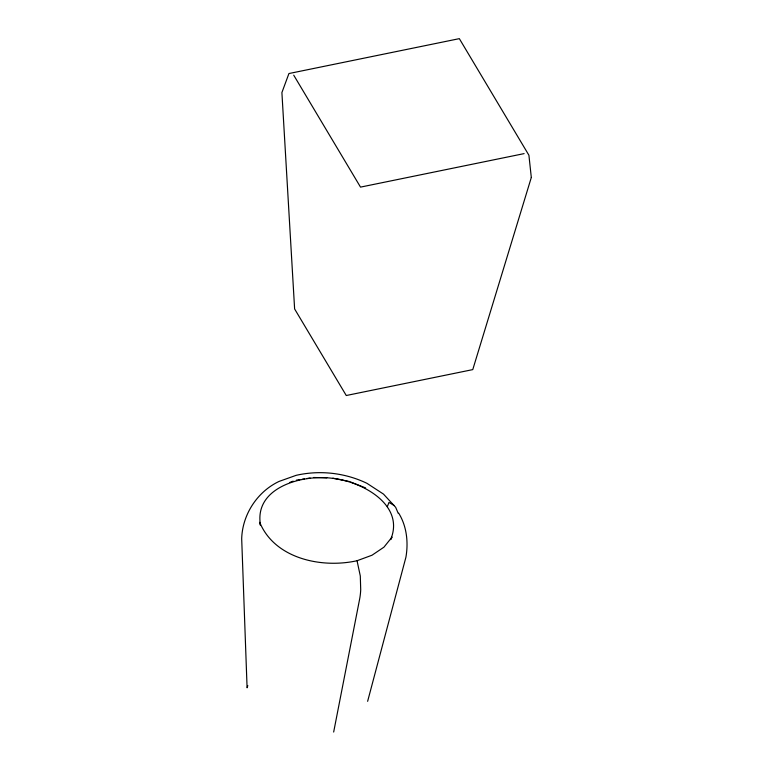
<?xml version="1.0" encoding="UTF-8"?>
<svg xmlns="http://www.w3.org/2000/svg" width="773" height="773" viewBox="0 0 773 773"><rect width="100%" height="100%" fill="white"/><g stroke="black" fill="none" stroke-linecap="round" stroke-linejoin="round"><path stroke-width="1.16" d="M333.665 732.05L359.638 599.056A58.188 22.021 75.7 0 0 360.711 589.78L360.305 576.001L357.039 560.734C321.8 568.58 274.734 558.811 259.699 522.297L260.356 525.205M367.629 701.324L405.922 557.198C408.492 542.395 406.772 526.142 398.694 513.166M247.804 685.583L247.089 687.796L241.688 538.762C242.364 514.673 257.187 491.744 279.063 481.424L296.136 475.337C319.809 469.945 345.009 472.776 366.895 483.289L383.495 494.102L395.65 507.291L398.211 513.311M390.645 539.622C405.439 504.18 360.643 480.932 331.636 478.226C302.745 474.438 253.911 487.164 260.472 525.012M387.321 506.692L388.974 502.421L394.259 505.571M391.138 538.936L391.998 537.148L383.939 547.168L372.016 555.217L357.039 560.734M289.885 482.371L293.209 481.144M524.113 153.614L360.518 187.114L293.721 75.174M296.368 480.149L299.808 479.618M302.098 479.27L304.398 478.912M306.688 478.564L310.128 478.033M313.567 477.501L326.844 477.849M332.854 478.207L349.415 481.531M350.498 481.956L365.61 487.918M531.312 177.481L472.767 369.61L346.265 395.515L294.619 308.958L281.903 92.567L288.928 73.541L459.336 38.65L528.916 155.247L531.312 177.481"/></g></svg>
